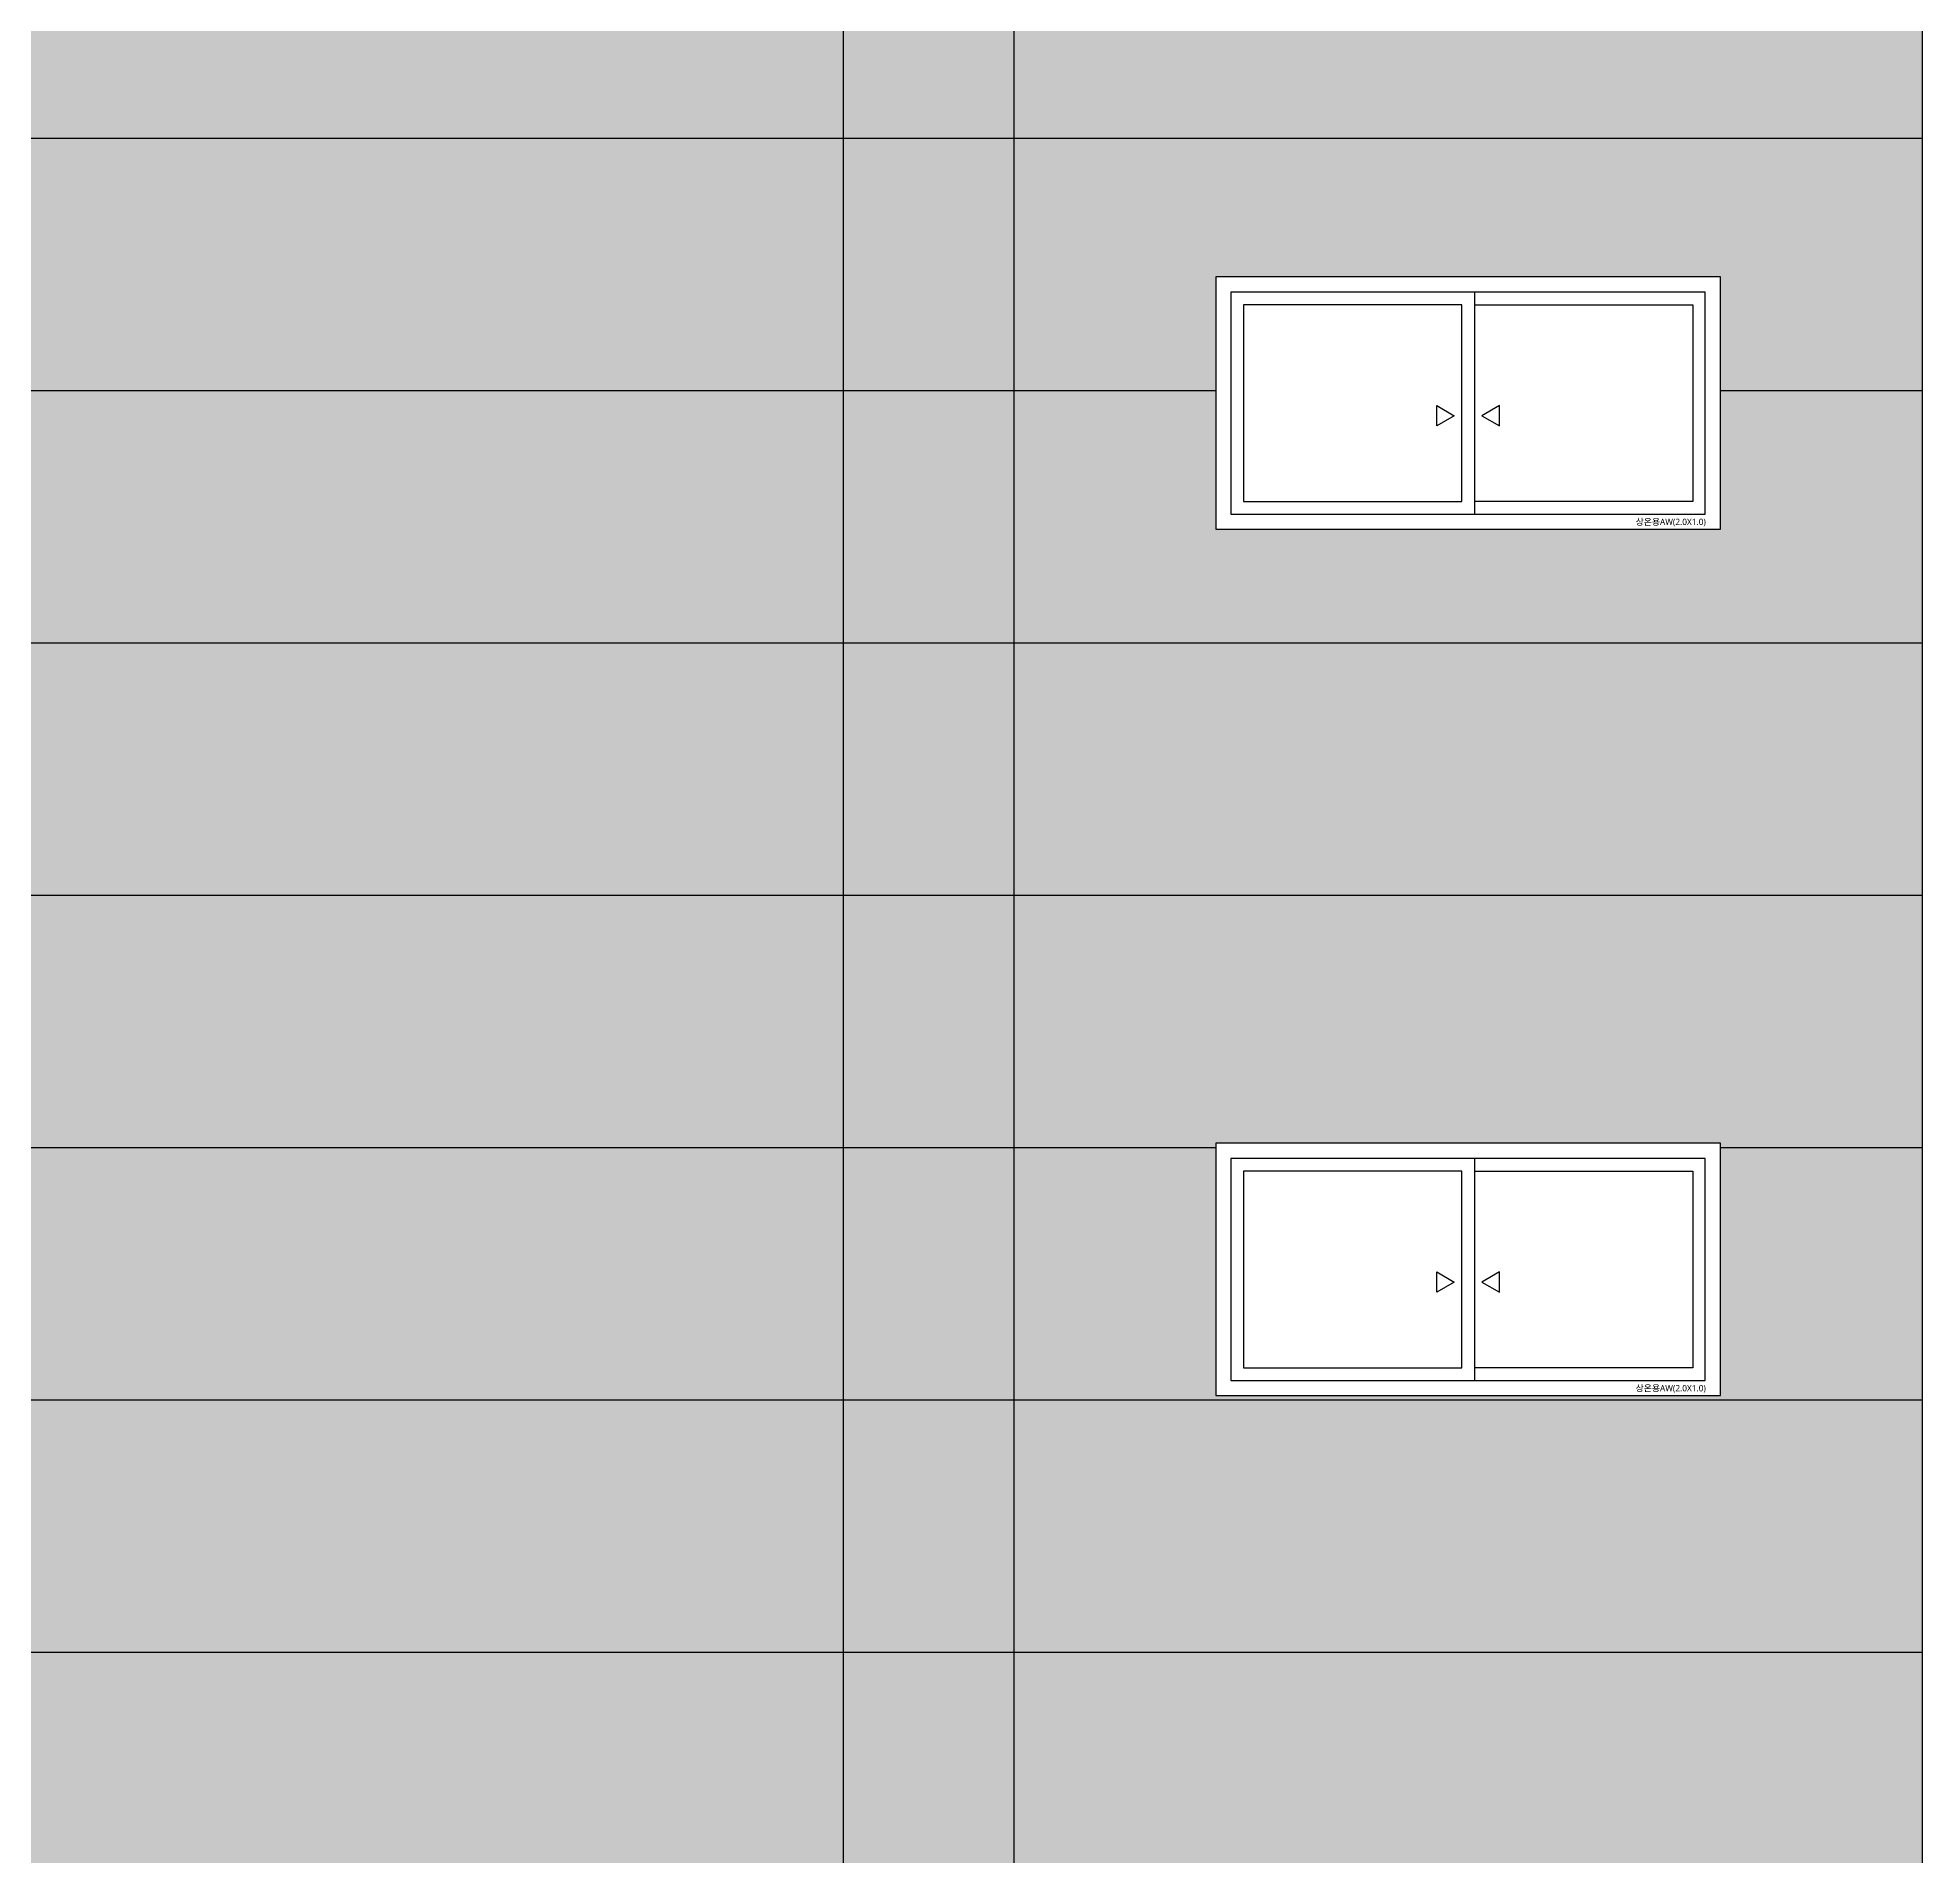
# Model space of a CAD drawing. Header units: millimetres. Extents: x 37653813 to 38677796, y 586285 to 874285.
# Drawn here: x 37976980 to 37984449, y 817733 to 824941 of the extents above; entities that cross this region are included whole.
import ezdxf

# ---------------------------------------------------------------- set-up
doc = ezdxf.new("R2010")
doc.units = ezdxf.units.MM
doc.header["$LTSCALE"] = 1000
doc.header["$MEASUREMENT"] = 0
doc.layers.get('0').update_dxf_attribs({"linetype": 'CONTINUOUS'})
doc.layers.get('Defpoints').update_dxf_attribs({"color": 161, "linetype": 'CONTINUOUS'})
for name, color, linetype in [('cen', 1, 'CONTINUOUS'), ('ELE-2', 3, 'CONTINUOUS'), ('ELE-4', 6, 'CONTINUOUS'), ('ELE2', 3, 'CONTINUOUS'), ('WID', 4, 'CONTINUOUS'), ('WIN-G', 252, 'CONTINUOUS'), ('먹-적색 14', 14, 'CONTINUOUS'), ('먹-적색(가로선) 26', 26, 'CONTINUOUS'), ('먹-흰색 255', 255, 'CONTINUOUS')]:
    doc.layers.add(name, color=color, linetype=linetype)
doc.styles.add('나눔바른고딕', font='NanumBarunGothic.ttf')

# ---------------------------------------------------------------- blocks, each defined once
blk = doc.blocks.new('AW(2.0X1.0)')
at = {"ltscale": 1000}
blk.add_wipeout([(887455, -28823.2), (889455, -28823.2), (889455, -27823.2), (887455, -27823.2)], dxfattribs=at).dxf.layer = 'WID'
at = {"layer": 'WID', "ltscale": 1000}
blk.add_line((888480, -27883.2), (888480, -28763.2), dxfattribs=at)
for points in [[(887455, -28823.2), (889455, -28823.2), (889455, -27823.2), (887455, -27823.2)], [(887515, -28763.2), (889395, -28763.2), (889395, -27883.2), (887515, -27883.2)]]:
    blk.add_lwpolyline(points, close=True, dxfattribs=at)
at = {"layer": 'WIN-G'}
for points in [[(888430, -27933.2), (887565, -27933.2), (887565, -28713.2), (888430, -28713.2)], [(888330.7, -28333.2), (888400, -28373.2), (888330.7, -28413.2)], [(888579.3, -28333.2), (888510, -28373.2), (888579.3, -28413.2)]]:
    blk.add_lwpolyline(points, close=True, dxfattribs=at)
blk.add_lwpolyline([(888480, -27933.2), (889345, -27933.2), (889345, -28713.2), (888480, -28713.2)], dxfattribs=at)
at = {"layer": 'Defpoints', "style": '나눔바른고딕'}
blk.add_text('상온용AW(2.0X1.0)', height=25, dxfattribs=at).set_placement((889119, -28806.4))

msp = doc.modelspace()

# ---------------------------------------------------------------- hatches: boundary and pattern name
at = {"layer": '먹-적색 14', "ltscale": 0.1}
h = msp.add_hatch(dxfattribs=at)
h.set_pattern_fill('DOTS', color=256, scale=3000)
h.paths.add_polyline_path([(37969524, 764764.6), (37975117.2, 768642.5), (37976123.3, 768642.5), (37980849, 771661.7), (37980849, 775942.5), (37980849, 831692.5), (37969524, 831692.5)])
at = {"layer": '먹-흰색 255', "ltscale": 0.1}
h = msp.add_hatch(dxfattribs=at)
h.set_pattern_fill('DOTS', color=256, scale=3000)
h.paths.add_polyline_path([(37984449, 831692.5), (37980849, 831692.5), (37980849, 774036.1), (37984449, 774036.1)])

# ---------------------------------------------------------------- linework, layer by layer
at = {"layer": 'cen', "ltscale": 0.1}
msp.add_line((37980174, 749542.5), (37980174, 836435.4), dxfattribs=at)
at = {"layer": 'ELE-4', "ltscale": 0.1}
msp.add_lwpolyline([(37980849, 831692.5), (37984449, 831692.5), (37984449, 774036.1), (37980849, 774036.1)], dxfattribs=at)
at = {"layer": 'ELE2', "ltscale": 0.1}
msp.add_lwpolyline([(37803499, 776642.5), (37803499, 828142.5), (37966624, 828142.5), (37966624, 831692.5), (37980849, 831692.5), (37980849, 771661.7)], dxfattribs=at)
at = {"layer": '먹-적색(가로선) 26', "ltscale": 0.1}
for points in [[(37969524, 824542.5), (37984449, 824542.5)], [(37969524, 823542.5), (37984449, 823542.5)], [(37969524, 822542.5), (37984449, 822542.5)], [(37969524, 821542.5), (37984449, 821542.5)], [(37969524, 820542.5), (37984449, 820542.5)], [(37969524, 819542.5), (37984449, 819542.5)], [(37969524, 818542.5), (37984449, 818542.5)], [(37969524, 818542.5), (37984449, 818542.5)]]:
    msp.add_lwpolyline(points, dxfattribs=at)

# ---------------------------------------------------------------- next in the draw order: wipeouts: each hides what was drawn before it
for points in [[(37981649, 823992.5), (37981649, 822992.5), (37983649, 822992.5), (37983649, 823992.5)], [(37981649, 820559.1), (37981649, 819559.1), (37983649, 819559.1), (37983649, 820559.1)]]:
    msp.add_wipeout(points).dxf.layer = 'ELE-2'

# ---------------------------------------------------------------- next in the draw order: block references
for p in [(37094194, 851815.7), (37094194, 848382.3)]:
    msp.add_blockref('AW(2.0X1.0)', p)

doc.saveas('drawing.dxf')
